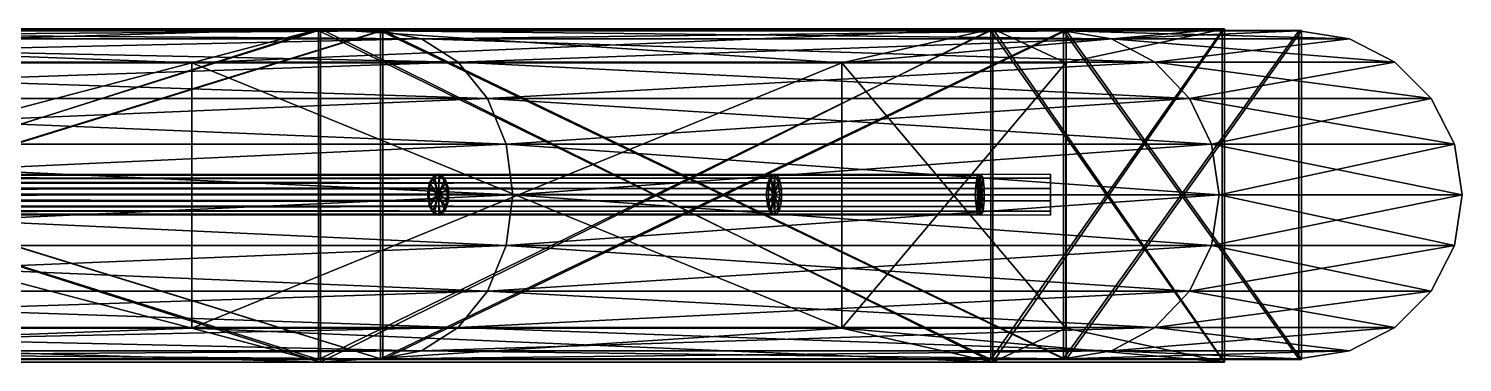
# Model space of a CAD drawing. Extents: x -75 to 123, y -11 to 30.
# Drawn here: x 112.84 to 122.94, y 10.43 to 12.78 of the extents above; entities that cross this region are included whole.
import ezdxf

# ---------------------------------------------------------------- set-up
doc = ezdxf.new("R2010")
doc.units = 0
doc.header["$MEASUREMENT"] = 0
doc.layers.get('0').update_dxf_attribs({"linetype": 'CONTINUOUS'})

msp = doc.modelspace()

# ---------------------------------------------------------------- linework, layer by layer
for points in [[(106.857, 12.54, -15.621), (107.514, 12.78, -14.716), (114.894, 12.78, -22.096)], [(106.857, 12.54, -15.621), (114.894, 12.78, -22.096), (113.989, 12.54, -22.753)], [(113.989, 12.54, -60.654), (107.514, 12.78, -68.691), (106.857, 12.54, -67.786)], [(107.504, 12.767, -14.729), (107.833, 12.767, -14.277), (114.881, 12.767, -22.106)], [(107.504, 12.767, -68.678), (115.333, 12.767, -61.63), (107.833, 12.767, -69.13)], [(114.881, 12.767, -61.301), (115.333, 12.767, -61.63), (107.504, 12.767, -68.678)], [(107.504, 10.454, -14.729), (107.504, 12.767, -14.729), (114.881, 10.454, -22.106)], [(114.881, 10.454, -22.106), (107.504, 12.767, -14.729), (114.881, 12.767, -22.106)], [(114.881, 10.454, -61.301), (114.881, 12.767, -61.301), (107.504, 10.454, -68.678)], [(107.504, 10.454, -68.678), (114.881, 12.767, -61.301), (107.504, 12.767, -68.678)], [(107.514, 12.78, -14.716), (107.514, 10.434, -14.716), (114.894, 10.434, -22.096)], [(107.514, 12.78, -14.716), (114.894, 10.434, -22.096), (114.894, 12.78, -22.096)], [(114.894, 12.78, -61.311), (114.894, 10.434, -61.311), (107.514, 10.434, -68.691)], [(114.894, 12.78, -61.311), (107.514, 10.434, -68.691), (107.514, 12.78, -68.691)], [(113.989, 12.54, -60.654), (114.894, 12.78, -61.311), (107.514, 12.78, -68.691)], [(107.822, 12.765, -14.292), (115.606, 12.709, -21.579), (115.318, 12.765, -21.788)], [(115.318, 10.459, -21.788), (107.822, 12.765, -14.292), (115.318, 12.765, -21.788)], [(107.822, 12.765, -14.292), (108.031, 12.709, -14.004), (115.606, 12.709, -21.579)], [(107.822, 10.459, -14.292), (107.822, 12.765, -14.292), (115.318, 10.459, -21.788)], [(115.318, 12.765, -61.619), (108.031, 12.709, -69.403), (107.822, 12.765, -69.115)], [(107.822, 10.459, -69.115), (115.318, 12.765, -61.619), (107.822, 12.765, -69.115)], [(115.318, 10.459, -61.619), (115.318, 12.765, -61.619), (107.822, 10.459, -69.115)], [(107.833, 12.767, -14.277), (107.833, 10.454, -14.277), (115.333, 12.767, -21.777)], [(114.881, 12.767, -22.106), (107.833, 12.767, -14.277), (115.333, 12.767, -21.777)], [(115.333, 12.767, -21.777), (107.833, 10.454, -14.277), (115.333, 10.454, -21.777)], [(115.333, 12.767, -61.63), (115.333, 10.454, -61.63), (107.833, 12.767, -69.13)], [(107.833, 12.767, -69.13), (115.333, 10.454, -61.63), (107.833, 10.454, -69.13)], [(115.318, 12.765, -61.619), (115.606, 12.709, -61.828), (108.031, 12.709, -69.403)], [(113.989, 12.54, -22.753), (114.894, 12.78, -22.096), (119.633, 12.78, -31.395)], [(113.989, 12.54, -22.753), (119.633, 12.78, -31.395), (118.569, 12.54, -31.741)], [(118.569, 12.54, -51.666), (114.894, 12.78, -61.311), (113.989, 12.54, -60.654)], [(114.881, 12.767, -22.106), (115.333, 12.767, -21.777), (119.617, 12.767, -31.4)], [(114.881, 12.767, -61.301), (120.148, 12.767, -52.179), (115.333, 12.767, -61.63)], [(119.617, 12.767, -52.007), (120.148, 12.767, -52.179), (114.881, 12.767, -61.301)], [(114.881, 10.454, -22.106), (114.881, 12.767, -22.106), (119.617, 10.454, -31.4)], [(119.617, 10.454, -31.4), (114.881, 12.767, -22.106), (119.617, 12.767, -31.4)], [(119.617, 10.454, -52.007), (119.617, 12.767, -52.007), (114.881, 10.454, -61.301)], [(114.881, 10.454, -61.301), (119.617, 12.767, -52.007), (114.881, 12.767, -61.301)], [(114.894, 12.78, -22.096), (114.894, 10.434, -22.096), (119.633, 10.434, -31.395)], [(114.894, 12.78, -22.096), (119.633, 10.434, -31.395), (119.633, 12.78, -31.395)], [(119.633, 12.78, -52.012), (119.633, 10.434, -52.012), (114.894, 10.434, -61.311)], [(119.633, 12.78, -52.012), (114.894, 10.434, -61.311), (114.894, 12.78, -61.311)], [(118.569, 12.54, -51.666), (119.633, 12.78, -52.012), (114.894, 12.78, -61.311)], [(115.318, 12.765, -21.788), (120.469, 12.709, -31.123), (120.13, 12.765, -31.233)], [(120.13, 10.459, -31.233), (115.318, 12.765, -21.788), (120.13, 12.765, -31.233)], [(115.318, 12.765, -21.788), (115.606, 12.709, -21.579), (120.469, 12.709, -31.123)], [(115.318, 10.459, -21.788), (115.318, 12.765, -21.788), (120.13, 10.459, -31.233)], [(120.13, 12.765, -52.174), (115.606, 12.709, -61.828), (115.318, 12.765, -61.619)], [(115.318, 10.459, -61.619), (120.13, 12.765, -52.174), (115.318, 12.765, -61.619)], [(120.13, 10.459, -52.174), (120.13, 12.765, -52.174), (115.318, 10.459, -61.619)], [(115.333, 12.767, -21.777), (115.333, 10.454, -21.777), (120.148, 12.767, -31.228)], [(119.617, 12.767, -31.4), (115.333, 12.767, -21.777), (120.148, 12.767, -31.228)], [(120.148, 12.767, -31.228), (115.333, 10.454, -21.777), (120.148, 10.454, -31.228)], [(120.148, 12.767, -52.179), (120.148, 10.454, -52.179), (115.333, 12.767, -61.63)], [(115.333, 12.767, -61.63), (120.148, 10.454, -52.179), (115.333, 10.454, -61.63)], [(120.13, 12.765, -52.174), (120.469, 12.709, -52.284), (115.606, 12.709, -61.828)], [(118.569, 12.54, -31.741), (119.633, 12.78, -31.395), (121.265, 12.78, -41.703)], [(118.569, 12.54, -31.741), (121.265, 12.78, -41.703), (120.146, 12.54, -41.703)], [(120.146, 12.54, -41.703), (119.633, 12.78, -52.012), (118.569, 12.54, -51.666)], [(119.617, 12.767, -31.4), (120.148, 12.767, -31.228), (121.248, 12.767, -41.703)], [(119.617, 12.767, -52.007), (121.807, 12.767, -41.703), (120.148, 12.767, -52.179)], [(121.248, 12.767, -41.703), (121.807, 12.767, -41.703), (119.617, 12.767, -52.007)], [(119.617, 10.454, -31.4), (119.617, 12.767, -31.4), (121.248, 10.454, -41.703)], [(121.248, 10.454, -41.703), (121.248, 12.767, -41.703), (119.617, 10.454, -52.007)], [(121.248, 10.454, -41.703), (119.617, 12.767, -31.4), (121.248, 12.767, -41.703)], [(119.617, 10.454, -52.007), (121.248, 12.767, -41.703), (119.617, 12.767, -52.007)], [(119.633, 12.78, -31.395), (119.633, 10.434, -31.395), (121.265, 10.434, -41.703)], [(121.265, 12.78, -41.703), (121.265, 10.434, -41.703), (119.633, 10.434, -52.012)], [(119.633, 12.78, -31.395), (121.265, 10.434, -41.703), (121.265, 12.78, -41.703)], [(121.265, 12.78, -41.703), (119.633, 10.434, -52.012), (119.633, 12.78, -52.012)], [(120.146, 12.54, -41.703), (121.265, 12.78, -41.703), (119.633, 12.78, -52.012)], [(120.13, 12.765, -31.233), (122.144, 12.709, -41.703), (121.788, 12.765, -41.703)], [(121.788, 10.459, -41.703), (120.13, 12.765, -31.233), (121.788, 12.765, -41.703)], [(120.13, 12.765, -31.233), (120.469, 12.709, -31.123), (122.144, 12.709, -41.703)], [(120.13, 10.459, -31.233), (120.13, 12.765, -31.233), (121.788, 10.459, -41.703)], [(121.788, 12.765, -41.703), (120.469, 12.709, -52.284), (120.13, 12.765, -52.174)], [(120.13, 10.459, -52.174), (121.788, 12.765, -41.703), (120.13, 12.765, -52.174)], [(121.788, 10.459, -41.703), (121.788, 12.765, -41.703), (120.13, 10.459, -52.174)], [(120.148, 12.767, -31.228), (120.148, 10.454, -31.228), (121.807, 12.767, -41.703)], [(121.248, 12.767, -41.703), (120.148, 12.767, -31.228), (121.807, 12.767, -41.703)], [(121.807, 12.767, -41.703), (121.807, 10.454, -41.703), (120.148, 12.767, -52.179)], [(121.807, 12.767, -41.703), (120.148, 10.454, -31.228), (121.807, 10.454, -41.703)], [(120.148, 12.767, -52.179), (121.807, 10.454, -41.703), (120.148, 10.454, -52.179)], [(121.788, 12.765, -41.703), (122.144, 12.709, -41.703), (120.469, 12.709, -52.284)], [(108.031, 12.709, -14.004), (115.865, 12.545, -21.39), (115.606, 12.709, -21.579)], [(108.031, 12.709, -14.004), (108.22, 12.545, -13.745), (115.865, 12.545, -21.39)], [(115.606, 12.709, -61.828), (108.22, 12.545, -69.662), (108.031, 12.709, -69.403)], [(115.606, 12.709, -61.828), (115.865, 12.545, -62.017), (108.22, 12.545, -69.662)], [(115.606, 12.709, -21.579), (120.774, 12.545, -31.024), (120.469, 12.709, -31.123)], [(115.606, 12.709, -21.579), (115.865, 12.545, -21.39), (120.774, 12.545, -31.024)], [(120.469, 12.709, -52.284), (115.865, 12.545, -62.017), (115.606, 12.709, -61.828)], [(120.469, 12.709, -52.284), (120.774, 12.545, -52.383), (115.865, 12.545, -62.017)], [(120.469, 12.709, -31.123), (122.465, 12.545, -41.703), (122.144, 12.709, -41.703)], [(120.469, 12.709, -31.123), (120.774, 12.545, -31.024), (122.465, 12.545, -41.703)], [(122.144, 12.709, -41.703), (120.774, 12.545, -52.383), (120.469, 12.709, -52.284)], [(122.144, 12.709, -41.703), (122.465, 12.545, -41.703), (120.774, 12.545, -52.383)], [(106.857, 10.674, -15.621), (106.857, 12.54, -15.621), (113.989, 12.54, -22.753)], [(106.857, 10.674, -15.621), (113.989, 12.54, -22.753), (113.989, 10.674, -22.753)], [(113.989, 10.674, -60.654), (113.989, 12.54, -60.654), (106.857, 12.54, -67.786)], [(113.989, 10.674, -60.654), (106.857, 12.54, -67.786), (106.857, 10.674, -67.786)], [(108.22, 12.545, -13.745), (116.072, 12.29, -21.24), (115.865, 12.545, -21.39)], [(108.22, 12.545, -13.745), (108.37, 12.29, -13.538), (116.072, 12.29, -21.24)], [(115.865, 12.545, -62.017), (108.37, 12.29, -69.869), (108.22, 12.545, -69.662)], [(115.865, 12.545, -62.017), (116.072, 12.29, -62.167), (108.37, 12.29, -69.869)], [(113.989, 10.674, -22.753), (113.989, 12.54, -22.753), (118.569, 12.54, -31.741)], [(113.989, 10.674, -22.753), (118.569, 12.54, -31.741), (118.569, 10.674, -31.741)], [(118.569, 10.674, -51.666), (118.569, 12.54, -51.666), (113.989, 12.54, -60.654)], [(118.569, 10.674, -51.666), (113.989, 12.54, -60.654), (113.989, 10.674, -60.654)], [(115.865, 12.545, -21.39), (121.017, 12.29, -30.945), (120.774, 12.545, -31.024)], [(115.865, 12.545, -21.39), (116.072, 12.29, -21.24), (121.017, 12.29, -30.945)], [(120.774, 12.545, -52.383), (116.072, 12.29, -62.167), (115.865, 12.545, -62.017)], [(120.774, 12.545, -52.383), (121.017, 12.29, -52.462), (116.072, 12.29, -62.167)], [(118.569, 10.674, -31.741), (118.569, 12.54, -31.741), (120.146, 12.54, -41.703)], [(120.146, 10.674, -41.703), (120.146, 12.54, -41.703), (118.569, 12.54, -51.666)], [(118.569, 10.674, -31.741), (120.146, 12.54, -41.703), (120.146, 10.674, -41.703)], [(120.146, 10.674, -41.703), (118.569, 12.54, -51.666), (118.569, 10.674, -51.666)], [(120.774, 12.545, -31.024), (122.72, 12.29, -41.703), (122.465, 12.545, -41.703)], [(120.774, 12.545, -31.024), (121.017, 12.29, -30.945), (122.72, 12.29, -41.703)], [(122.465, 12.545, -41.703), (121.017, 12.29, -52.462), (120.774, 12.545, -52.383)], [(122.465, 12.545, -41.703), (122.72, 12.29, -41.703), (121.017, 12.29, -52.462)], [(108.37, 12.29, -13.538), (116.204, 11.968, -21.144), (116.072, 12.29, -21.24)], [(108.37, 12.29, -13.538), (108.466, 11.968, -13.406), (116.204, 11.968, -21.144)], [(116.072, 12.29, -62.167), (108.466, 11.968, -70.001), (108.37, 12.29, -69.869)], [(116.072, 12.29, -62.167), (116.204, 11.968, -62.263), (108.466, 11.968, -70.001)], [(116.072, 12.29, -21.24), (121.173, 11.968, -30.895), (121.017, 12.29, -30.945)], [(116.072, 12.29, -21.24), (116.204, 11.968, -21.144), (121.173, 11.968, -30.895)], [(121.017, 12.29, -52.462), (116.204, 11.968, -62.263), (116.072, 12.29, -62.167)], [(121.017, 12.29, -52.462), (121.173, 11.968, -52.512), (116.204, 11.968, -62.263)], [(121.017, 12.29, -30.945), (122.884, 11.968, -41.703), (122.72, 12.29, -41.703)], [(121.017, 12.29, -30.945), (121.173, 11.968, -30.895), (122.884, 11.968, -41.703)], [(122.72, 12.29, -41.703), (121.173, 11.968, -52.512), (121.017, 12.29, -52.462)], [(122.72, 12.29, -41.703), (122.884, 11.968, -41.703), (121.173, 11.968, -52.512)], [(108.466, 11.968, -13.406), (116.25, 11.612, -21.111), (116.204, 11.968, -21.144)], [(108.466, 11.968, -13.406), (108.499, 11.612, -13.36), (116.25, 11.612, -21.111)], [(116.204, 11.968, -62.263), (108.499, 11.612, -70.047), (108.466, 11.968, -70.001)], [(116.204, 11.968, -62.263), (116.25, 11.612, -62.296), (108.499, 11.612, -70.047)], [(116.204, 11.968, -21.144), (121.226, 11.612, -30.877), (121.173, 11.968, -30.895)], [(116.204, 11.968, -21.144), (116.25, 11.612, -21.111), (121.226, 11.612, -30.877)], [(121.173, 11.968, -52.512), (116.25, 11.612, -62.296), (116.204, 11.968, -62.263)], [(121.173, 11.968, -52.512), (121.226, 11.612, -52.53), (116.25, 11.612, -62.296)], [(121.173, 11.968, -30.895), (122.94, 11.612, -41.703), (122.884, 11.968, -41.703)], [(121.173, 11.968, -30.895), (121.226, 11.612, -30.877), (122.94, 11.612, -41.703)], [(122.884, 11.968, -41.703), (121.226, 11.612, -52.53), (121.173, 11.968, -52.512)], [(122.884, 11.968, -41.703), (122.94, 11.612, -41.703), (121.226, 11.612, -52.53)], [(120.038, 11.757, -41.702), (55.772, 11.75, -41.658), (120.038, 11.729, -41.618)], [(120.038, 11.757, -41.702), (55.772, 11.75, -41.746), (55.772, 11.75, -41.658)], [(120.038, 11.729, -41.786), (55.772, 11.75, -41.746), (120.038, 11.757, -41.702)], [(120.038, 11.729, -41.618), (55.772, 11.75, -41.658), (55.772, 11.697, -41.586)], [(120.038, 11.729, -41.786), (55.772, 11.697, -41.818), (55.772, 11.75, -41.746)], [(120.038, 11.729, -41.618), (55.772, 11.697, -41.586), (120.038, 11.657, -41.565)], [(120.038, 11.657, -41.839), (55.772, 11.697, -41.818), (120.038, 11.729, -41.786)], [(56.255, 11.75, -36.167), (119.533, 11.729, -47.363), (56.242, 11.697, -36.237)], [(119.533, 11.729, -47.363), (119.524, 11.657, -47.415), (56.242, 11.697, -36.237)], [(56.26, 11.729, -47.189), (56.249, 11.657, -47.139), (119.514, 11.697, -36.004)], [(119.548, 11.757, -47.281), (119.533, 11.729, -47.363), (56.255, 11.75, -36.167)], [(56.27, 11.75, -36.081), (119.548, 11.757, -47.281), (56.255, 11.75, -36.167)], [(56.274, 11.757, -47.271), (56.26, 11.729, -47.189), (119.523, 11.75, -36.077)], [(119.523, 11.75, -36.077), (56.26, 11.729, -47.189), (119.514, 11.697, -36.004)], [(119.563, 11.729, -47.198), (119.548, 11.757, -47.281), (56.27, 11.75, -36.081)], [(56.282, 11.697, -36.01), (119.563, 11.729, -47.198), (56.27, 11.75, -36.081)], [(119.537, 11.75, -36.163), (56.274, 11.757, -47.271), (119.523, 11.75, -36.077)], [(56.289, 11.729, -47.355), (56.274, 11.757, -47.271), (119.537, 11.75, -36.163)], [(119.571, 11.657, -47.146), (119.563, 11.729, -47.198), (56.282, 11.697, -36.01)], [(119.551, 11.697, -36.235), (56.289, 11.729, -47.355), (119.537, 11.75, -36.163)], [(56.297, 11.657, -47.406), (56.289, 11.729, -47.355), (119.551, 11.697, -36.235)], [(57.695, 11.75, -30.756), (118.068, 11.729, -52.77), (57.67, 11.697, -30.822)], [(118.068, 11.729, -52.77), (118.051, 11.657, -52.819), (57.67, 11.697, -30.822)], [(57.674, 11.657, -52.552), (118.047, 11.697, -30.6), (57.694, 11.729, -52.603)], [(57.694, 11.729, -52.603), (118.069, 11.75, -30.67), (57.721, 11.757, -52.682)], [(57.694, 11.729, -52.603), (118.047, 11.697, -30.6), (118.069, 11.75, -30.67)], [(118.097, 11.757, -52.69), (118.068, 11.729, -52.77), (57.695, 11.75, -30.756)], [(57.726, 11.75, -30.673), (118.097, 11.757, -52.69), (57.695, 11.75, -30.756)], [(57.721, 11.757, -52.682), (118.097, 11.75, -30.751), (57.749, 11.729, -52.759)], [(57.721, 11.757, -52.682), (118.069, 11.75, -30.67), (118.097, 11.75, -30.751)], [(118.126, 11.729, -52.611), (118.097, 11.757, -52.69), (57.726, 11.75, -30.673)], [(57.751, 11.697, -30.605), (118.126, 11.729, -52.611), (57.726, 11.75, -30.673)], [(57.749, 11.729, -52.759), (118.097, 11.75, -30.751), (118.122, 11.697, -30.82)], [(57.749, 11.729, -52.759), (118.122, 11.697, -30.82), (57.769, 11.657, -52.811)], [(118.144, 11.657, -52.561), (118.126, 11.729, -52.611), (57.751, 11.697, -30.605)], [(60.019, 11.657, -57.64), (115.663, 11.697, -25.534), (60.046, 11.729, -57.683)], [(115.686, 11.729, -57.837), (60.02, 11.697, -25.739), (60.057, 11.75, -25.677)], [(115.661, 11.657, -57.882), (60.02, 11.697, -25.739), (115.686, 11.729, -57.837)], [(60.046, 11.729, -57.683), (115.697, 11.75, -25.599), (60.087, 11.757, -57.755)], [(60.046, 11.729, -57.683), (115.663, 11.697, -25.534), (115.697, 11.75, -25.599)], [(115.729, 11.757, -57.765), (60.057, 11.75, -25.677), (60.102, 11.75, -25.602)], [(115.686, 11.729, -57.837), (60.057, 11.75, -25.677), (115.729, 11.757, -57.765)], [(60.087, 11.757, -57.755), (115.739, 11.75, -25.676), (60.13, 11.729, -57.829)], [(60.087, 11.757, -57.755), (115.697, 11.75, -25.599), (115.739, 11.75, -25.676)], [(115.729, 11.757, -57.765), (60.102, 11.75, -25.602), (115.771, 11.729, -57.692)], [(115.771, 11.729, -57.692), (60.102, 11.75, -25.602), (60.137, 11.697, -25.54)], [(60.13, 11.729, -57.829), (115.739, 11.75, -25.676), (115.777, 11.697, -25.737)], [(60.13, 11.729, -57.829), (115.777, 11.697, -25.737), (60.156, 11.657, -57.874)], [(115.771, 11.729, -57.692), (60.137, 11.697, -25.54), (115.797, 11.657, -57.646)], [(115.661, 11.657, -57.882), (115.686, 11.729, -57.837), (115.729, 11.613, -57.765)], [(115.697, 11.75, -25.599), (115.663, 11.697, -25.534), (115.719, 11.613, -25.638)], [(115.686, 11.729, -57.837), (115.729, 11.757, -57.765), (115.729, 11.613, -57.765)], [(115.739, 11.75, -25.676), (115.697, 11.75, -25.599), (115.719, 11.613, -25.638)], [(115.777, 11.697, -25.737), (115.739, 11.75, -25.676), (115.719, 11.613, -25.638)], [(115.729, 11.757, -57.765), (115.771, 11.729, -57.692), (115.729, 11.613, -57.765)], [(115.771, 11.729, -57.692), (115.797, 11.657, -57.646), (115.729, 11.613, -57.765)], [(118.069, 11.75, -30.67), (118.047, 11.697, -30.6), (118.082, 11.613, -30.71)], [(118.068, 11.729, -52.77), (118.097, 11.613, -52.69), (118.051, 11.657, -52.819)], [(118.097, 11.757, -52.69), (118.097, 11.613, -52.69), (118.068, 11.729, -52.77)], [(118.097, 11.75, -30.751), (118.069, 11.75, -30.67), (118.082, 11.613, -30.71)], [(118.122, 11.697, -30.82), (118.097, 11.75, -30.751), (118.082, 11.613, -30.71)], [(118.126, 11.729, -52.611), (118.097, 11.613, -52.69), (118.097, 11.757, -52.69)], [(118.144, 11.657, -52.561), (118.097, 11.613, -52.69), (118.126, 11.729, -52.611)], [(119.531, 11.613, -36.122), (119.523, 11.75, -36.077), (119.514, 11.697, -36.004)], [(119.531, 11.613, -36.122), (119.537, 11.75, -36.163), (119.523, 11.75, -36.077)], [(119.533, 11.729, -47.363), (119.548, 11.613, -47.281), (119.524, 11.657, -47.415)], [(119.531, 11.613, -36.122), (119.551, 11.697, -36.235), (119.537, 11.75, -36.163)], [(119.548, 11.757, -47.281), (119.548, 11.613, -47.281), (119.533, 11.729, -47.363)], [(119.563, 11.729, -47.198), (119.548, 11.613, -47.281), (119.548, 11.757, -47.281)], [(119.571, 11.657, -47.146), (119.548, 11.613, -47.281), (119.563, 11.729, -47.198)], [(120.038, 11.757, -41.702), (120.038, 11.729, -41.618), (120.038, 11.613, -41.702)], [(120.038, 11.729, -41.786), (120.038, 11.757, -41.702), (120.038, 11.613, -41.702)], [(120.038, 11.729, -41.618), (120.038, 11.657, -41.565), (120.038, 11.613, -41.702)], [(120.038, 11.657, -41.839), (120.038, 11.729, -41.786), (120.038, 11.613, -41.702)], [(120.038, 11.657, -41.565), (55.772, 11.697, -41.586), (55.772, 11.613, -41.558)], [(120.038, 11.657, -41.839), (55.772, 11.613, -41.846), (55.772, 11.697, -41.818)], [(120.038, 11.657, -41.565), (55.772, 11.613, -41.558), (120.038, 11.569, -41.565)], [(120.038, 11.569, -41.839), (55.772, 11.613, -41.846), (120.038, 11.657, -41.839)], [(56.242, 11.697, -36.237), (119.524, 11.657, -47.415), (56.237, 11.613, -36.265)], [(119.524, 11.657, -47.415), (119.524, 11.569, -47.415), (56.237, 11.613, -36.265)], [(119.514, 11.697, -36.004), (56.249, 11.657, -47.139), (119.507, 11.613, -35.978)], [(56.249, 11.657, -47.139), (56.249, 11.569, -47.139), (119.507, 11.613, -35.978)], [(56.287, 11.613, -35.983), (119.571, 11.657, -47.146), (56.282, 11.697, -36.01)], [(119.571, 11.569, -47.146), (119.571, 11.657, -47.146), (56.287, 11.613, -35.983)], [(119.556, 11.613, -36.259), (56.297, 11.657, -47.406), (119.551, 11.697, -36.235)], [(56.297, 11.569, -47.406), (56.297, 11.657, -47.406), (119.556, 11.613, -36.259)], [(57.67, 11.697, -30.822), (118.051, 11.657, -52.819), (57.662, 11.613, -30.849)], [(118.051, 11.657, -52.819), (118.051, 11.569, -52.819), (57.662, 11.613, -30.849)], [(57.674, 11.657, -52.552), (118.035, 11.613, -30.575), (118.047, 11.697, -30.6)], [(57.674, 11.569, -52.552), (118.035, 11.613, -30.575), (57.674, 11.657, -52.552)], [(57.76, 11.613, -30.578), (118.144, 11.657, -52.561), (57.751, 11.697, -30.605)], [(118.144, 11.569, -52.561), (118.144, 11.657, -52.561), (57.76, 11.613, -30.578)], [(57.769, 11.657, -52.811), (118.122, 11.697, -30.82), (118.132, 11.613, -30.848)], [(57.769, 11.657, -52.811), (118.132, 11.613, -30.848), (57.769, 11.569, -52.811)], [(115.661, 11.657, -57.882), (60.007, 11.613, -25.763), (60.02, 11.697, -25.739)], [(115.661, 11.569, -57.882), (60.007, 11.613, -25.763), (115.661, 11.657, -57.882)], [(60.019, 11.657, -57.64), (115.648, 11.613, -25.512), (115.663, 11.697, -25.534)], [(60.019, 11.569, -57.64), (115.648, 11.613, -25.512), (60.019, 11.657, -57.64)], [(115.797, 11.657, -57.646), (60.137, 11.697, -25.54), (60.15, 11.613, -25.517)], [(115.797, 11.657, -57.646), (60.15, 11.613, -25.517), (115.797, 11.569, -57.646)], [(60.156, 11.657, -57.874), (115.777, 11.697, -25.737), (115.79, 11.613, -25.759)], [(60.156, 11.657, -57.874), (115.79, 11.613, -25.759), (60.156, 11.569, -57.874)], [(115.663, 11.697, -25.534), (115.648, 11.613, -25.512), (115.719, 11.613, -25.638)], [(115.661, 11.569, -57.882), (115.661, 11.657, -57.882), (115.729, 11.613, -57.765)], [(115.79, 11.613, -25.759), (115.777, 11.697, -25.737), (115.719, 11.613, -25.638)], [(115.797, 11.657, -57.646), (115.797, 11.569, -57.646), (115.729, 11.613, -57.765)], [(118.047, 11.697, -30.6), (118.035, 11.613, -30.575), (118.082, 11.613, -30.71)], [(118.051, 11.657, -52.819), (118.097, 11.613, -52.69), (118.051, 11.569, -52.819)], [(118.132, 11.613, -30.848), (118.122, 11.697, -30.82), (118.082, 11.613, -30.71)], [(118.144, 11.569, -52.561), (118.097, 11.613, -52.69), (118.144, 11.657, -52.561)], [(119.531, 11.613, -36.122), (119.514, 11.697, -36.004), (119.507, 11.613, -35.978)], [(119.524, 11.657, -47.415), (119.548, 11.613, -47.281), (119.524, 11.569, -47.415)], [(119.531, 11.613, -36.122), (119.556, 11.613, -36.259), (119.551, 11.697, -36.235)], [(119.571, 11.569, -47.146), (119.548, 11.613, -47.281), (119.571, 11.657, -47.146)], [(120.038, 11.657, -41.565), (120.038, 11.569, -41.565), (120.038, 11.613, -41.702)], [(120.038, 11.569, -41.839), (120.038, 11.657, -41.839), (120.038, 11.613, -41.702)], [(120.038, 11.569, -41.565), (55.772, 11.613, -41.558), (55.772, 11.529, -41.586)], [(120.038, 11.569, -41.839), (55.772, 11.529, -41.818), (55.772, 11.613, -41.846)], [(120.038, 11.569, -41.565), (55.772, 11.529, -41.586), (120.038, 11.497, -41.618)], [(120.038, 11.497, -41.786), (55.772, 11.529, -41.818), (120.038, 11.569, -41.839)], [(120.038, 11.497, -41.618), (55.772, 11.529, -41.586), (55.772, 11.476, -41.658)], [(120.038, 11.497, -41.786), (55.772, 11.476, -41.746), (55.772, 11.529, -41.818)], [(56.237, 11.613, -36.265), (119.524, 11.569, -47.415), (56.242, 11.529, -36.237)], [(119.524, 11.569, -47.415), (119.533, 11.497, -47.363), (56.242, 11.529, -36.237)], [(56.242, 11.529, -36.237), (119.533, 11.497, -47.363), (56.255, 11.476, -36.167)], [(119.507, 11.613, -35.978), (56.249, 11.569, -47.139), (119.514, 11.529, -36.004)], [(56.249, 11.569, -47.139), (56.26, 11.497, -47.189), (119.514, 11.529, -36.004)], [(119.514, 11.529, -36.004), (56.26, 11.497, -47.189), (119.523, 11.476, -36.077)], [(56.27, 11.476, -36.081), (119.563, 11.497, -47.198), (56.282, 11.529, -36.01)], [(56.282, 11.529, -36.01), (119.571, 11.569, -47.146), (56.287, 11.613, -35.983)], [(119.563, 11.497, -47.198), (119.571, 11.569, -47.146), (56.282, 11.529, -36.01)], [(56.289, 11.497, -47.355), (56.297, 11.569, -47.406), (119.551, 11.529, -36.235)], [(119.537, 11.476, -36.163), (56.289, 11.497, -47.355), (119.551, 11.529, -36.235)], [(119.551, 11.529, -36.235), (56.297, 11.569, -47.406), (119.556, 11.613, -36.259)], [(57.662, 11.613, -30.849), (118.051, 11.569, -52.819), (57.67, 11.529, -30.822)], [(118.051, 11.569, -52.819), (118.068, 11.497, -52.77), (57.67, 11.529, -30.822)], [(57.67, 11.529, -30.822), (118.068, 11.497, -52.77), (57.695, 11.476, -30.756)], [(57.674, 11.569, -52.552), (118.047, 11.529, -30.6), (118.035, 11.613, -30.575)], [(57.694, 11.497, -52.603), (118.047, 11.529, -30.6), (57.674, 11.569, -52.552)], [(57.694, 11.497, -52.603), (118.069, 11.476, -30.67), (118.047, 11.529, -30.6)], [(57.726, 11.476, -30.673), (118.126, 11.497, -52.611), (57.751, 11.529, -30.605)], [(57.769, 11.569, -52.811), (118.122, 11.529, -30.82), (57.749, 11.497, -52.759)], [(57.749, 11.497, -52.759), (118.122, 11.529, -30.82), (118.097, 11.476, -30.751)], [(57.751, 11.529, -30.605), (118.144, 11.569, -52.561), (57.76, 11.613, -30.578)], [(118.126, 11.497, -52.611), (118.144, 11.569, -52.561), (57.751, 11.529, -30.605)], [(57.769, 11.569, -52.811), (118.132, 11.613, -30.848), (118.122, 11.529, -30.82)], [(115.661, 11.569, -57.882), (60.02, 11.529, -25.739), (60.007, 11.613, -25.763)], [(60.019, 11.569, -57.64), (115.663, 11.529, -25.534), (115.648, 11.613, -25.512)], [(60.046, 11.497, -57.683), (115.663, 11.529, -25.534), (60.019, 11.569, -57.64)], [(115.686, 11.497, -57.837), (60.02, 11.529, -25.739), (115.661, 11.569, -57.882)], [(115.686, 11.497, -57.837), (60.057, 11.476, -25.677), (60.02, 11.529, -25.739)], [(60.046, 11.497, -57.683), (115.697, 11.476, -25.599), (115.663, 11.529, -25.534)], [(115.771, 11.497, -57.692), (60.137, 11.529, -25.54), (60.102, 11.476, -25.602)], [(60.156, 11.569, -57.874), (115.777, 11.529, -25.737), (60.13, 11.497, -57.829)], [(60.13, 11.497, -57.829), (115.777, 11.529, -25.737), (115.739, 11.476, -25.676)], [(115.797, 11.569, -57.646), (60.15, 11.613, -25.517), (60.137, 11.529, -25.54)], [(115.797, 11.569, -57.646), (60.137, 11.529, -25.54), (115.771, 11.497, -57.692)], [(60.156, 11.569, -57.874), (115.79, 11.613, -25.759), (115.777, 11.529, -25.737)], [(108.499, 11.612, -13.36), (108.466, 11.256, -13.406), (116.204, 11.256, -21.144)], [(116.25, 11.612, -62.296), (108.466, 11.256, -70.001), (108.499, 11.612, -70.047)], [(116.25, 11.612, -62.296), (116.204, 11.256, -62.263), (108.466, 11.256, -70.001)], [(108.499, 11.612, -13.36), (116.204, 11.256, -21.144), (116.25, 11.612, -21.111)], [(115.648, 11.613, -25.512), (115.663, 11.529, -25.534), (115.719, 11.613, -25.638)], [(115.686, 11.497, -57.837), (115.661, 11.569, -57.882), (115.729, 11.613, -57.765)], [(115.663, 11.529, -25.534), (115.697, 11.476, -25.599), (115.719, 11.613, -25.638)], [(115.729, 11.469, -57.765), (115.686, 11.497, -57.837), (115.729, 11.613, -57.765)], [(115.697, 11.476, -25.599), (115.739, 11.476, -25.676), (115.719, 11.613, -25.638)], [(115.739, 11.476, -25.676), (115.777, 11.529, -25.737), (115.719, 11.613, -25.638)], [(115.777, 11.529, -25.737), (115.79, 11.613, -25.759), (115.719, 11.613, -25.638)], [(115.771, 11.497, -57.692), (115.729, 11.469, -57.765), (115.729, 11.613, -57.765)], [(115.797, 11.569, -57.646), (115.771, 11.497, -57.692), (115.729, 11.613, -57.765)], [(116.25, 11.612, -21.111), (116.204, 11.256, -21.144), (121.173, 11.256, -30.895)], [(121.226, 11.612, -52.53), (116.204, 11.256, -62.263), (116.25, 11.612, -62.296)], [(121.226, 11.612, -52.53), (121.173, 11.256, -52.512), (116.204, 11.256, -62.263)], [(116.25, 11.612, -21.111), (121.173, 11.256, -30.895), (121.226, 11.612, -30.877)], [(118.035, 11.613, -30.575), (118.047, 11.529, -30.6), (118.082, 11.613, -30.71)], [(118.047, 11.529, -30.6), (118.069, 11.476, -30.67), (118.082, 11.613, -30.71)], [(118.051, 11.569, -52.819), (118.097, 11.613, -52.69), (118.068, 11.497, -52.77)], [(118.097, 11.613, -52.69), (118.097, 11.469, -52.69), (118.068, 11.497, -52.77)], [(118.069, 11.476, -30.67), (118.097, 11.476, -30.751), (118.082, 11.613, -30.71)], [(118.097, 11.476, -30.751), (118.122, 11.529, -30.82), (118.082, 11.613, -30.71)], [(118.122, 11.529, -30.82), (118.132, 11.613, -30.848), (118.082, 11.613, -30.71)], [(118.126, 11.497, -52.611), (118.097, 11.613, -52.69), (118.144, 11.569, -52.561)], [(118.097, 11.469, -52.69), (118.097, 11.613, -52.69), (118.126, 11.497, -52.611)], [(119.531, 11.613, -36.122), (119.507, 11.613, -35.978), (119.514, 11.529, -36.004)], [(119.531, 11.613, -36.122), (119.514, 11.529, -36.004), (119.523, 11.476, -36.077)], [(119.537, 11.476, -36.163), (119.531, 11.613, -36.122), (119.523, 11.476, -36.077)], [(119.524, 11.569, -47.415), (119.548, 11.613, -47.281), (119.533, 11.497, -47.363)], [(119.531, 11.613, -36.122), (119.551, 11.529, -36.235), (119.556, 11.613, -36.259)], [(119.531, 11.613, -36.122), (119.537, 11.476, -36.163), (119.551, 11.529, -36.235)], [(119.548, 11.613, -47.281), (119.548, 11.469, -47.281), (119.533, 11.497, -47.363)], [(119.563, 11.497, -47.198), (119.548, 11.613, -47.281), (119.571, 11.569, -47.146)], [(119.548, 11.469, -47.281), (119.548, 11.613, -47.281), (119.563, 11.497, -47.198)], [(120.038, 11.497, -41.618), (120.038, 11.469, -41.702), (120.038, 11.613, -41.702)], [(120.038, 11.469, -41.702), (120.038, 11.497, -41.786), (120.038, 11.613, -41.702)], [(120.038, 11.569, -41.565), (120.038, 11.497, -41.618), (120.038, 11.613, -41.702)], [(120.038, 11.497, -41.786), (120.038, 11.569, -41.839), (120.038, 11.613, -41.702)], [(121.226, 11.612, -30.877), (121.173, 11.256, -30.895), (122.884, 11.256, -41.703)], [(122.94, 11.612, -41.703), (121.173, 11.256, -52.512), (121.226, 11.612, -52.53)], [(122.94, 11.612, -41.703), (122.884, 11.256, -41.703), (121.173, 11.256, -52.512)], [(121.226, 11.612, -30.877), (122.884, 11.256, -41.703), (122.94, 11.612, -41.703)], [(120.038, 11.497, -41.618), (55.772, 11.476, -41.658), (120.038, 11.469, -41.702)], [(55.772, 11.476, -41.746), (120.038, 11.497, -41.786), (120.038, 11.469, -41.702)], [(55.772, 11.476, -41.746), (120.038, 11.469, -41.702), (55.772, 11.476, -41.658)], [(119.533, 11.497, -47.363), (119.548, 11.469, -47.281), (56.255, 11.476, -36.167)], [(119.548, 11.469, -47.281), (56.27, 11.476, -36.081), (56.255, 11.476, -36.167)], [(56.26, 11.497, -47.189), (56.274, 11.469, -47.271), (119.523, 11.476, -36.077)], [(119.548, 11.469, -47.281), (119.563, 11.497, -47.198), (56.27, 11.476, -36.081)], [(56.274, 11.469, -47.271), (56.289, 11.497, -47.355), (119.537, 11.476, -36.163)], [(56.274, 11.469, -47.271), (119.537, 11.476, -36.163), (119.523, 11.476, -36.077)], [(118.069, 11.476, -30.67), (57.694, 11.497, -52.603), (57.721, 11.469, -52.682)], [(118.068, 11.497, -52.77), (118.097, 11.469, -52.69), (57.695, 11.476, -30.756)], [(118.097, 11.469, -52.69), (57.726, 11.476, -30.673), (57.695, 11.476, -30.756)], [(57.749, 11.497, -52.759), (118.097, 11.476, -30.751), (57.721, 11.469, -52.682)], [(118.069, 11.476, -30.67), (57.721, 11.469, -52.682), (118.097, 11.476, -30.751)], [(118.097, 11.469, -52.69), (118.126, 11.497, -52.611), (57.726, 11.476, -30.673)], [(115.697, 11.476, -25.599), (60.046, 11.497, -57.683), (60.087, 11.469, -57.755)], [(60.057, 11.476, -25.677), (115.686, 11.497, -57.837), (115.729, 11.469, -57.765)], [(60.057, 11.476, -25.677), (115.729, 11.469, -57.765), (60.102, 11.476, -25.602)], [(60.13, 11.497, -57.829), (115.739, 11.476, -25.676), (60.087, 11.469, -57.755)], [(115.697, 11.476, -25.599), (60.087, 11.469, -57.755), (115.739, 11.476, -25.676)], [(115.771, 11.497, -57.692), (60.102, 11.476, -25.602), (115.729, 11.469, -57.765)], [(108.466, 11.256, -13.406), (108.37, 10.934, -13.538), (116.072, 10.934, -21.24)], [(116.204, 11.256, -62.263), (108.37, 10.934, -69.869), (108.466, 11.256, -70.001)], [(116.204, 11.256, -62.263), (116.072, 10.934, -62.167), (108.37, 10.934, -69.869)], [(108.466, 11.256, -13.406), (116.072, 10.934, -21.24), (116.204, 11.256, -21.144)], [(116.204, 11.256, -21.144), (116.072, 10.934, -21.24), (121.017, 10.934, -30.945)], [(121.173, 11.256, -52.512), (116.072, 10.934, -62.167), (116.204, 11.256, -62.263)], [(121.173, 11.256, -52.512), (121.017, 10.934, -52.462), (116.072, 10.934, -62.167)], [(116.204, 11.256, -21.144), (121.017, 10.934, -30.945), (121.173, 11.256, -30.895)], [(121.173, 11.256, -30.895), (121.017, 10.934, -30.945), (122.72, 10.934, -41.703)], [(122.884, 11.256, -41.703), (121.017, 10.934, -52.462), (121.173, 11.256, -52.512)], [(122.884, 11.256, -41.703), (122.72, 10.934, -41.703), (121.017, 10.934, -52.462)], [(121.173, 11.256, -30.895), (122.72, 10.934, -41.703), (122.884, 11.256, -41.703)], [(108.37, 10.934, -13.538), (108.22, 10.679, -13.745), (115.865, 10.679, -21.39)], [(116.072, 10.934, -62.167), (108.22, 10.679, -69.662), (108.37, 10.934, -69.869)], [(116.072, 10.934, -62.167), (115.865, 10.679, -62.017), (108.22, 10.679, -69.662)], [(108.37, 10.934, -13.538), (115.865, 10.679, -21.39), (116.072, 10.934, -21.24)], [(116.072, 10.934, -21.24), (115.865, 10.679, -21.39), (120.774, 10.679, -31.024)], [(121.017, 10.934, -52.462), (115.865, 10.679, -62.017), (116.072, 10.934, -62.167)], [(121.017, 10.934, -52.462), (120.774, 10.679, -52.383), (115.865, 10.679, -62.017)], [(116.072, 10.934, -21.24), (120.774, 10.679, -31.024), (121.017, 10.934, -30.945)], [(121.017, 10.934, -30.945), (120.774, 10.679, -31.024), (122.465, 10.679, -41.703)], [(122.72, 10.934, -41.703), (120.774, 10.679, -52.383), (121.017, 10.934, -52.462)], [(122.72, 10.934, -41.703), (122.465, 10.679, -41.703), (120.774, 10.679, -52.383)], [(121.017, 10.934, -30.945), (122.465, 10.679, -41.703), (122.72, 10.934, -41.703)], [(107.514, 10.434, -14.716), (106.857, 10.674, -15.621), (113.989, 10.674, -22.753)], [(114.894, 10.434, -61.311), (106.857, 10.674, -67.786), (107.514, 10.434, -68.691)], [(114.894, 10.434, -61.311), (113.989, 10.674, -60.654), (106.857, 10.674, -67.786)], [(107.514, 10.434, -14.716), (113.989, 10.674, -22.753), (114.894, 10.434, -22.096)], [(108.22, 10.679, -13.745), (108.031, 10.515, -14.004), (115.606, 10.515, -21.579)], [(115.865, 10.679, -62.017), (108.031, 10.515, -69.403), (108.22, 10.679, -69.662)], [(115.865, 10.679, -62.017), (115.606, 10.515, -61.828), (108.031, 10.515, -69.403)], [(108.22, 10.679, -13.745), (115.606, 10.515, -21.579), (115.865, 10.679, -21.39)], [(114.894, 10.434, -22.096), (113.989, 10.674, -22.753), (118.569, 10.674, -31.741)], [(119.633, 10.434, -52.012), (113.989, 10.674, -60.654), (114.894, 10.434, -61.311)], [(119.633, 10.434, -52.012), (118.569, 10.674, -51.666), (113.989, 10.674, -60.654)], [(114.894, 10.434, -22.096), (118.569, 10.674, -31.741), (119.633, 10.434, -31.395)], [(115.865, 10.679, -21.39), (115.606, 10.515, -21.579), (120.469, 10.515, -31.123)], [(120.774, 10.679, -52.383), (115.606, 10.515, -61.828), (115.865, 10.679, -62.017)], [(120.774, 10.679, -52.383), (120.469, 10.515, -52.284), (115.606, 10.515, -61.828)], [(115.865, 10.679, -21.39), (120.469, 10.515, -31.123), (120.774, 10.679, -31.024)], [(119.633, 10.434, -31.395), (118.569, 10.674, -31.741), (120.146, 10.674, -41.703)], [(121.265, 10.434, -41.703), (118.569, 10.674, -51.666), (119.633, 10.434, -52.012)], [(121.265, 10.434, -41.703), (120.146, 10.674, -41.703), (118.569, 10.674, -51.666)], [(119.633, 10.434, -31.395), (120.146, 10.674, -41.703), (121.265, 10.434, -41.703)], [(120.774, 10.679, -31.024), (120.469, 10.515, -31.123), (122.144, 10.515, -41.703)], [(122.465, 10.679, -41.703), (120.469, 10.515, -52.284), (120.774, 10.679, -52.383)], [(122.465, 10.679, -41.703), (122.144, 10.515, -41.703), (120.469, 10.515, -52.284)], [(120.774, 10.679, -31.024), (122.144, 10.515, -41.703), (122.465, 10.679, -41.703)], [(108.031, 10.515, -14.004), (107.822, 10.459, -14.292), (115.318, 10.459, -21.788)], [(115.606, 10.515, -61.828), (107.822, 10.459, -69.115), (108.031, 10.515, -69.403)], [(115.606, 10.515, -61.828), (115.318, 10.459, -61.619), (107.822, 10.459, -69.115)], [(108.031, 10.515, -14.004), (115.318, 10.459, -21.788), (115.606, 10.515, -21.579)], [(115.606, 10.515, -21.579), (115.318, 10.459, -21.788), (120.13, 10.459, -31.233)], [(120.469, 10.515, -52.284), (115.318, 10.459, -61.619), (115.606, 10.515, -61.828)], [(120.469, 10.515, -52.284), (120.13, 10.459, -52.174), (115.318, 10.459, -61.619)], [(115.606, 10.515, -21.579), (120.13, 10.459, -31.233), (120.469, 10.515, -31.123)], [(120.469, 10.515, -31.123), (120.13, 10.459, -31.233), (121.788, 10.459, -41.703)], [(122.144, 10.515, -41.703), (120.13, 10.459, -52.174), (120.469, 10.515, -52.284)], [(122.144, 10.515, -41.703), (121.788, 10.459, -41.703), (120.13, 10.459, -52.174)], [(120.469, 10.515, -31.123), (121.788, 10.459, -41.703), (122.144, 10.515, -41.703)], [(107.833, 10.454, -14.277), (107.504, 10.454, -14.729), (115.333, 10.454, -21.777)], [(115.333, 10.454, -21.777), (107.504, 10.454, -14.729), (114.881, 10.454, -22.106)], [(107.833, 10.454, -69.13), (114.881, 10.454, -61.301), (107.504, 10.454, -68.678)], [(115.333, 10.454, -61.63), (114.881, 10.454, -61.301), (107.833, 10.454, -69.13)], [(115.333, 10.454, -21.777), (114.881, 10.454, -22.106), (120.148, 10.454, -31.228)], [(120.148, 10.454, -31.228), (114.881, 10.454, -22.106), (119.617, 10.454, -31.4)], [(115.333, 10.454, -61.63), (119.617, 10.454, -52.007), (114.881, 10.454, -61.301)], [(120.148, 10.454, -52.179), (119.617, 10.454, -52.007), (115.333, 10.454, -61.63)], [(120.148, 10.454, -31.228), (119.617, 10.454, -31.4), (121.807, 10.454, -41.703)], [(121.807, 10.454, -41.703), (119.617, 10.454, -31.4), (121.248, 10.454, -41.703)], [(120.148, 10.454, -52.179), (121.248, 10.454, -41.703), (119.617, 10.454, -52.007)], [(121.807, 10.454, -41.703), (121.248, 10.454, -41.703), (120.148, 10.454, -52.179)]]:
    msp.add_3dface(points)

doc.saveas('drawing.dxf')
